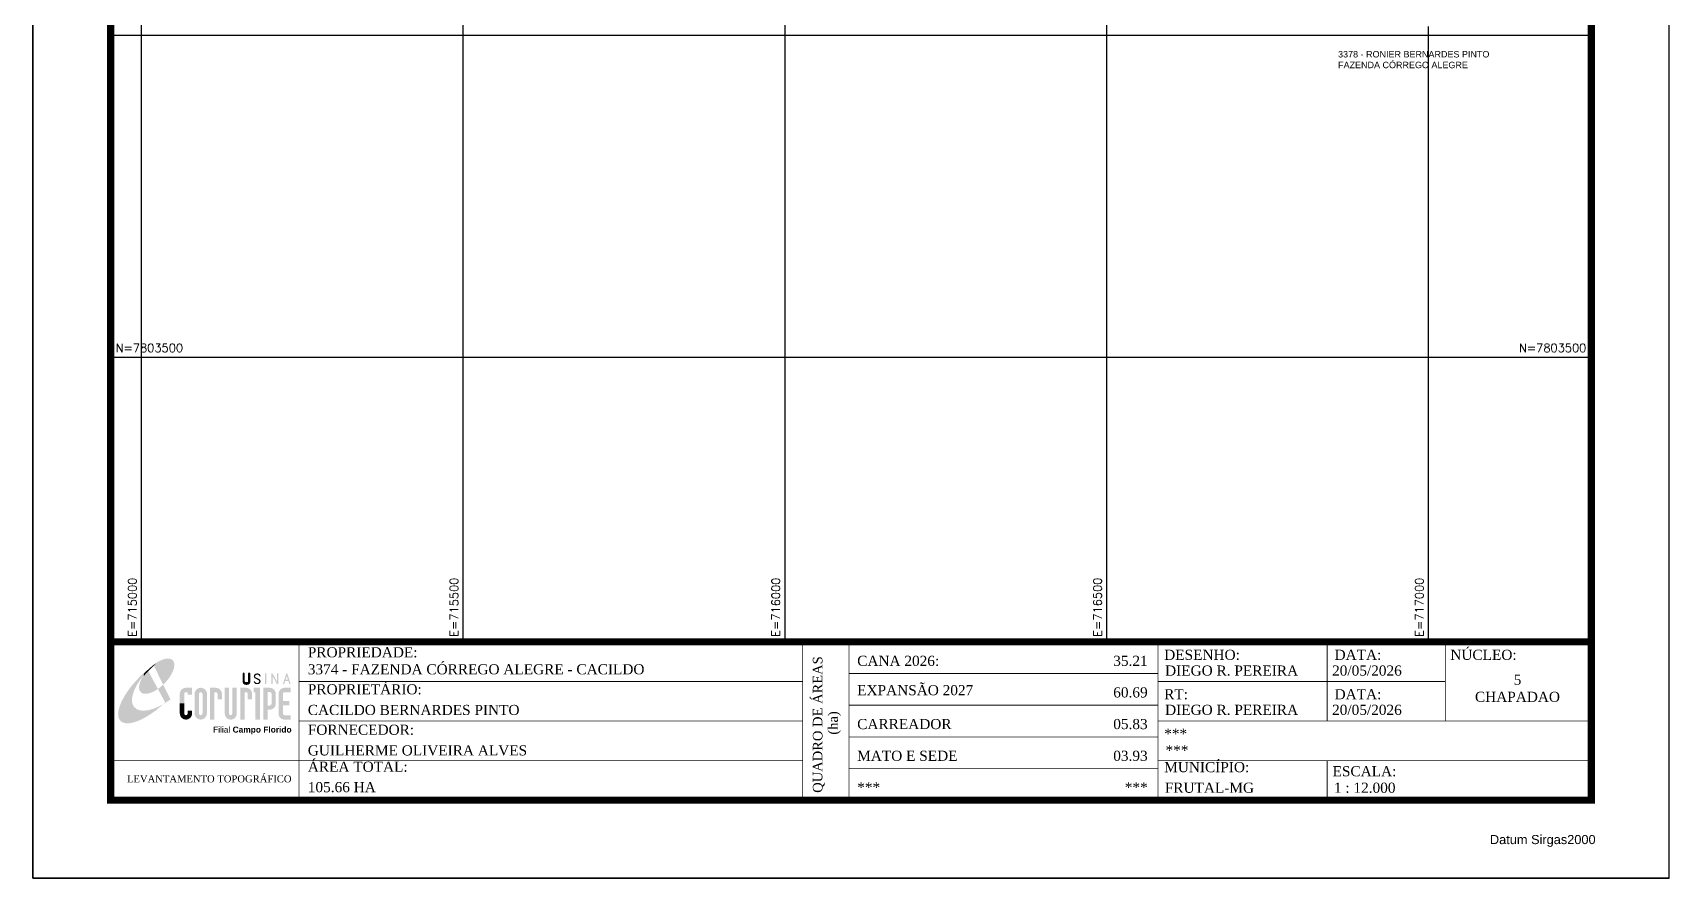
# Model space of a CAD drawing. Extents: x 714831 to 717374, y 7802690 to 7806287.
# Drawn here: x 714831 to 717374, y 7802690 to 7804004 of the extents above; entities that cross this region are included whole.
import ezdxf
from ezdxf.enums import TextEntityAlignment as Align

# ---------------------------------------------------------------- set-up
doc = ezdxf.new("R2010")
doc.units = 0
doc.linetypes.add('LIN0', pattern=[0])
for name, color, linetype in [('FOLHA', 5, 'Continuous'), ('Margem', 5, 'Continuous'), ('texto', 7, 'Continuous'), ('TG', 7, 'LIN0')]:
    doc.layers.add(name, color=color, linetype=linetype)
doc.layers.add('Layout', color=7, linetype='Continuous', lineweight=13)
doc.layers.add('MALHA', color=251, linetype='Continuous', true_color=0x505050)
doc.styles.add('AGROCAD', font='romans.shx')
doc.styles.add('AREAS', font='times.ttf')
doc.styles.add('ARIAL', font='arial.ttf')
doc.styles.add('marcelo', font='arial.ttf')

# ---------------------------------------------------------------- blocks, each defined once
blk = doc.blocks.new('A$C78F83FB3')
at = {"layer": 'Margem'}
h = blk.add_hatch(color=20, dxfattribs=at)
edge = h.paths.add_edge_path()
edge.add_ellipse((19.49, 23.77), major_axis=(-6.68, -6.67), ratio=0.469426, start_angle=292.73277, end_angle=601.25787)
edge.add_ellipse((22.83, 22.05), major_axis=(12.64, 11.29), ratio=0.457614, start_angle=79.90686, end_angle=107.91393)
edge = h.paths.add_edge_path()
edge.add_ellipse((18.28, 18.7), major_axis=(13.95, 13.59), ratio=0.386848, start_angle=63.96117, end_angle=264.59932)
edge.add_ellipse((22.83, 22.05), major_axis=(12.64, 11.29), ratio=0.457614, start_angle=107.91393, end_angle=245.11815, ccw=False)
edge.add_ellipse((19.49, 23.77), major_axis=(-6.68, -6.67), ratio=0.469426, start_angle=241.25787, end_angle=292.73277, ccw=False)
for color, points in [(20, [(15.46, 26.12), (14.17, 24.81), (14.06, 24.24), (14.39, 23.97), (14.67, 24.54), (19.47, 29.32), (18.48, 28.66), (17.31, 27.78)]), (7, [(58.42, 24.9), (57.9, 24.9), (57.9, 21.73, -0.414214), (57.15, 20.98), (56.84, 20.98, -0.414214), (56.09, 21.73), (56.09, 24.9), (55.57, 24.9), (55.57, 21.73, 0.414214), (56.84, 20.46), (57.15, 20.46, 0.414214), (58.42, 21.73)]), (7, [(61.7, 24.9), (61.23, 24.9, 0.396318), (60.04, 23.78), (60.04, 23.72, 0.151912), (60.39, 22.97), (60.46, 22.92), (62.18, 22), (62.85, 21.83, 0.12407), (62.51, 22.42), (60.75, 23.36, -0.13192), (60.56, 23.77, -0.385578), (61.23, 24.37), (61.7, 24.37, -0.414214), (62.37, 23.7), (62.89, 23.7, 0.414214)]), (7, [(62.37, 23.7), (62.89, 23.7, 0.414214), (61.7, 24.9), (61.23, 24.9, 0.396318), (60.04, 23.78), (60.04, 23.72, 0.151912), (60.39, 22.97), (60.46, 22.92), (62.18, 22), (62.18, 22, -0.131921), (62.37, 21.59, -0.385578), (61.7, 20.98), (61.23, 20.98, -0.414214), (60.56, 21.65), (60.04, 21.65, 0.414214), (61.23, 20.46), (61.7, 20.46, 0.402546), (62.89, 21.61, 0.165292), (62.51, 22.42), (60.75, 23.36, -0.13192), (60.56, 23.77, -0.385578), (61.23, 24.37), (61.7, 24.37, -0.414214)]), (7, [(30.97, 12.46), (29.13, 12.46), (29.13, 8.21, 1), (34.29, 8.21), (34.29, 9.41), (32.45, 9.41), (32.45, 8.21, -1), (30.97, 8.21)])]:
    blk.add_hatch(color=color, dxfattribs=at).paths.add_polyline_path(points)
h = blk.add_hatch(color=7, dxfattribs=at)
h.paths.add_polyline_path([(65.24, 24.9), (64.72, 24.9), (64.72, 20.46), (65.24, 20.46)])
h.paths.add_polyline_path([(67.38, 20.46), (67.9, 20.46), (67.9, 23.74), (69.74, 20.46), (70.23, 20.46), (70.23, 24.9), (69.71, 24.9), (69.71, 21.58), (67.85, 24.9), (67.38, 24.9)])
h.paths.add_polyline_path([(72.17, 20.46), (72.72, 20.46), (73.14, 21.73), (74.49, 21.73), (74.9, 20.46), (75.45, 20.46), (74, 24.9), (73.62, 24.9)])
h.paths.add_polyline_path([(73.81, 23.8), (74.32, 22.25), (73.31, 22.25)], flags=16)
h = blk.add_hatch(color=7, dxfattribs=at)
h.paths.add_polyline_path([(31.71, 18.93, 0.414214), (29.13, 16.35), (29.13, 12.46), (30.97, 12.46), (30.97, 16.35, -0.414214), (31.71, 17.09), (32.45, 17.09), (32.45, 16.02), (34.29, 16.02), (34.29, 18.93)])
h.paths.add_polyline_path([(44.15, 17.09, -0.414214), (44.89, 16.35), (44.89, 14.1), (46.72, 14.1), (46.72, 16.17, 0.433937), (44.15, 18.93), (41.77, 18.93), (41.77, 12.46), (43.61, 12.46), (43.61, 17.09)])
h.paths.add_polyline_path([(43.61, 12.46), (41.77, 12.46), (41.77, 5.62), (43.61, 5.62)])
h.paths.add_polyline_path([(47.92, 12.46), (49.75, 12.46), (49.75, 18.93), (47.92, 18.93)])
h.paths.add_polyline_path([(52.91, 18.93), (51.08, 18.93), (51.08, 12.46), (52.91, 12.46)])
h.paths.add_polyline_path([(51.08, 8.12, -1), (49.75, 8.12), (49.75, 12.46), (47.92, 12.46), (47.92, 8.12, 1), (52.91, 8.12), (52.91, 12.46), (51.08, 12.46)])
h.paths.add_polyline_path([(54.41, 12.46), (56.25, 12.46), (56.25, 17.09), (56.79, 17.09, -0.414214), (57.53, 16.35), (57.53, 14.1), (59.36, 14.1), (59.36, 16.17, 0.433937), (56.79, 18.93), (54.41, 18.93)])
h.paths.add_polyline_path([(56.25, 12.46), (54.41, 12.46), (54.41, 5.62), (56.25, 5.62)])
h.paths.add_polyline_path([(60.73, 12.46), (62.58, 12.46), (62.58, 18.93), (60.02, 18.93), (60.02, 17.08), (60.73, 17.08)])
h.paths.add_polyline_path([(62.58, 12.46), (60.73, 12.46), (60.73, 5.62), (62.58, 5.62)])
h.paths.add_polyline_path([(64.06, 12.46), (65.82, 12.46), (65.82, 17.17), (66.66, 17.17, -0.450417), (67.48, 16.25), (67.48, 12.46), (69.24, 12.46, 0.002307), (69.24, 12.48, 0.005282), (69.23, 12.54, -0.000938), (69.23, 12.53), (69.23, 16.17, 0.433937), (66.66, 18.93), (64.06, 18.93)])
h.paths.add_polyline_path([(64.06, 5.62), (65.82, 5.62), (65.82, 9.77), (66.66, 9.77, 0.426056), (69.24, 12.46), (67.48, 12.46), (67.48, 12.45, -0.450417), (66.66, 11.53), (65.82, 11.53), (65.82, 12.46), (64.06, 12.46)])
h.paths.add_polyline_path([(70.37, 12.46), (74.87, 12.46), (74.87, 13.44), (72.21, 13.44), (72.21, 16.35, -0.414214), (72.95, 17.09), (75.38, 17.09), (75.38, 18.93), (72.95, 18.93, 0.414214), (70.37, 16.35)])
h.paths.add_polyline_path([(72.21, 11.62), (74.87, 11.62), (74.87, 12.46), (70.37, 12.46), (70.37, 8.21, 0.414214), (72.95, 5.62), (75.38, 5.62), (75.38, 7.47), (72.95, 7.47, -0.414214), (72.21, 8.21)])
h = blk.add_hatch(color=7, dxfattribs=at)
h.paths.add_polyline_path([(35.29, 16.35), (35.29, 8.21, 1), (40.46, 8.21, 0.016978), (40.45, 8.38), (40.45, 16.17, 0.433937), (37.88, 18.93), (37.87, 18.93, 0.41391)])
h.paths.add_polyline_path([(38.62, 16.35), (38.62, 8.21, -1), (37.13, 8.21), (37.13, 16.35, -1)], flags=16)
at = {"layer": 'Margem', "color": 7, "linetype": 'Continuous'}
blk.add_lwpolyline([(58.42, 24.9), (57.9, 24.9), (57.9, 21.73, -0.414214), (57.15, 20.98), (56.84, 20.98, -0.414214), (56.09, 21.73), (56.09, 24.9), (55.57, 24.9), (55.57, 21.73, 0.414214), (56.84, 20.46), (57.15, 20.46, 0.414214), (58.42, 21.73), (58.42, 24.9)], format="xyb", close=True, dxfattribs=at)
at = {"layer": 'Margem', "color": 252, "insert": (43.05, 2.72), "char_height": 2.5, "attachment_point": 1, "style": 'ARIAL'}
blk.add_mtext_dynamic_manual_height_columns('Filial {\\fArial|b1|i0|c0|p34;Campo Florido}', width=33.0271, gutter_width=2.46, heights=[2.95], dxfattribs=at)
blk = doc.blocks.new('d')
at = {"layer": 'Margem', "linetype": 'ByBlock', "xscale": 7.64501357423452, "yscale": 7.64501357423452, "zscale": 7.64501357423452}
blk.add_blockref('A$C78F83FB3', (729346.9, 7805661.4), dxfattribs=at)
blk = doc.blocks.new('coordi')
at = {"layer": 'MALHA', "linetype": 'Continuous', "style": 'AGROCAD'}
blk.add_attdef('COORDI', (6, 6), '', height=10, dxfattribs=at)
blk = doc.blocks.new('coordf')
at = {"layer": 'MALHA', "linetype": 'Continuous', "style": 'AGROCAD'}
blk.add_attdef('COORDF', text='', height=10, dxfattribs=at).set_placement((-6, 6), align=Align.RIGHT)

msp = doc.modelspace()

# ---------------------------------------------------------------- linework, layer by layer
at = {"layer": 'MALHA'}
for points in [[(715000, 7803057.7), (715000, 7806166.2)], [(716500, 7803057.7), (716500, 7804483.7)], [(716000, 7803057.7), (716000, 7804257.2)], [(715500, 7803057.7), (715500, 7804196.7)], [(714952, 7804000), (717253.1, 7804000)], [(717000, 7803057.7), (717000, 7804013.8)], [(714952, 7803500), (717253.1, 7803500)]]:
    msp.add_lwpolyline(points, dxfattribs=at)
at = {"layer": 'Margem', "color": 174, "linetype": 'LIN0', "const_width": 11, "flags": 128}
msp.add_lwpolyline([(714952, 7803057.7), (717253.1, 7803057.7), (717253.1, 7802811.5), (714952, 7802811.5)], close=True, dxfattribs=at)
at = {"layer": 'Margem', "color": 174, "linetype": 'LIN0', "const_width": 1.22, "flags": 128}
for points in [[(715244.6, 7803057.7), (715244.6, 7802811.5)], [(716027.6, 7803057.7), (716027.6, 7802814.5)], [(716099.4, 7803057.7), (716099.4, 7802814.5)], [(716579.8, 7803057.7), (716579.8, 7802814.5)], [(716842.5, 7802934.6), (716842.5, 7803057.7)], [(717026.3, 7802934.6), (717026.3, 7803057.7)], [(716099.4, 7803008.4), (716579.8, 7803008.4)], [(715244.6, 7802996.1), (716027.6, 7802996.1)], [(716579.8, 7802996.1), (717026.3, 7802996.1)], [(716099.4, 7802959.2), (716579.8, 7802959.2)], [(715244.6, 7802934.6), (716027.6, 7802934.6)], [(716579.8, 7802934.6), (717253.3, 7802934.6)], [(716099.4, 7802909.9), (716579.8, 7802909.9)], [(714952, 7802873), (716027.6, 7802873)], [(716099.4, 7802860.7), (716579.8, 7802860.7)], [(716579.8, 7802873), (717253.2, 7802873)], [(716842.5, 7802873), (716842.5, 7802812)]]:
    msp.add_lwpolyline(points, dxfattribs=at)
at = {"layer": 'TG', "color": 174, "linetype": 'LIN0'}
for p, q in [((714830.9, 7802690.3), (714830.9, 7806287.3)), ((717374.2, 7802690.3), (714830.9, 7802690.3))]:
    msp.add_line(p, q, dxfattribs=at)
at = {"layer": 'TG', "color": 174, "linetype": 'LIN0', "flags": 128}
msp.add_lwpolyline([(717374.2, 7802690.3), (717374.2, 7806287.3), (714830.9, 7806287.3), (714830.9, 7802690.3)], close=True, dxfattribs=at)
at = {"layer": 'TG', "color": 174, "linetype": 'LIN0', "const_width": 11, "flags": 128}
msp.add_lwpolyline([(717253.1, 7802811.5), (717253.1, 7806166.2), (714952, 7806166.2), (714952, 7802811.5)], close=True, dxfattribs=at)

# ---------------------------------------------------------------- block references
at = {"xscale": 0.4866781236453511, "yscale": 0.4866781236453511, "zscale": 0.4866781236453511, "rotation": 0.0004500187826474986}
msp.add_blockref('d', (360023.7, 4004068.4), dxfattribs=at)
at = {"layer": 'MALHA'}
ref = msp.add_blockref('coordi', (714952, 7803500), dxfattribs=dict(at, xscale=1.3, yscale=1.3, zscale=1.3))
ref.add_attrib('COORDI', 'N=7803500', (714959.8, 7803507.8), dxfattribs={"height": 13, "style": 'AGROCAD'})
ref = msp.add_blockref('coordf', (717253.1, 7803500), dxfattribs=dict(at, xscale=1.3, yscale=1.3, zscale=1.3))
ref.add_attrib('COORDF', 'N=7803500', dxfattribs={"height": 13, "style": 'AGROCAD'}).set_placement((717245.3, 7803507.8), align=Align.RIGHT)
ref = msp.add_blockref('coordi', (715000, 7803057.7), dxfattribs=dict(at, xscale=1.3, yscale=1.3, zscale=1.3, rotation=90))
ref.add_attrib('COORDI', 'E=715000', (714992.2, 7803065.5), dxfattribs={"height": 13, "rotation": 90, "style": 'AGROCAD'})
ref = msp.add_blockref('coordi', (715500, 7803057.7), dxfattribs=dict(at, xscale=1.3, yscale=1.3, zscale=1.3, rotation=90))
ref.add_attrib('COORDI', 'E=715500', (715492.2, 7803065.5), dxfattribs={"height": 13, "rotation": 90, "style": 'AGROCAD'})
ref = msp.add_blockref('coordi', (716000, 7803057.7), dxfattribs=dict(at, xscale=1.3, yscale=1.3, zscale=1.3, rotation=90))
ref.add_attrib('COORDI', 'E=716000', (715992.2, 7803065.5), dxfattribs={"height": 13, "rotation": 90, "style": 'AGROCAD'})
ref = msp.add_blockref('coordi', (716500, 7803057.7), dxfattribs=dict(at, xscale=1.3, yscale=1.3, zscale=1.3, rotation=90))
ref.add_attrib('COORDI', 'E=716500', (716492.2, 7803065.5), dxfattribs={"height": 13, "rotation": 90, "style": 'AGROCAD'})
ref = msp.add_blockref('coordi', (717000, 7803057.7), dxfattribs=dict(at, xscale=1.3, yscale=1.3, zscale=1.3, rotation=90))
ref.add_attrib('COORDI', 'E=717000', (716992.2, 7803065.5), dxfattribs={"height": 13, "rotation": 90, "style": 'AGROCAD'})

# ---------------------------------------------------------------- texts
at = {"layer": 'FOLHA', "color": 7, "insert": (714977.4, 7802844.7), "char_height": 10.9, "attachment_point": 4, "rotation": 0.0001, "style": 'AREAS'}
msp.add_mtext('LEVANTAMENTO TOPOGRÁFICO', dxfattribs=at)
at = {"layer": 'Layout', "color": 7, "insert": (716859.5, 7803975.5), "char_height": 10, "width": 274.17, "attachment_point": 1, "style": 'ARIAL'}
msp.add_mtext('3378 - RONIER BERNARDES PINTO\\PFAZENDA CÓRREGO ALEGRE', dxfattribs=at)
at = {"layer": 'texto', "linetype": 'Continuous', "lineweight": 9, "style": 'marcelo'}
msp.add_text('Datum Sirgas2000', height=14.196, dxfattribs=at).set_placement((717095.5, 7802757.6), align=Align.TOP_LEFT)
at = {"layer": 'texto', "rotation": 0.0001, "style": 'AREAS'}
for s, insert, char_height, width, attachment_point in [('{\\fTimes New Roman|b0|i0|c0|p18;\\C7;PROPRIEDADE:}', (715258.4, 7803049.3), 15.744, 132.125, 1), ('3374 - FAZENDA CÓRREGO ALEGRE - CACILDO', (715258.4, 7803022.9), 15.744, 530.958, 1), ('CANA 2026:', (716112.2, 7803036), 15.74, 166.639, 1), ('35.21', (716563.6, 7803036), 15.74, 68.891, 3), ('{\\C7;DESENHO:}', (716589.3, 7803045.4), 15.744, 146.065, 1), ('{\\C7;DATA:}', (716854.1, 7803045.4), 15.744, 45.456, 1), ('{\\C7;NÚCLEO:}', (717034, 7803045.4), 15.744, 64.244, 1), ('DIEGO R. PEREIRA', (716590.7, 7803020.9), 15.744, 276.601, 1), ('20/05/2026', (716850.2, 7803020.9), 15.74, 162.825, 1), ('PROPRIETÁRIO:', (715258.4, 7802991.8), 15.744, 136.974, 1), ('EXPANSÃO 2027', (716112.2, 7802990.4), 15.744, 224.028, 1), ('60.69', (716563.6, 7802987), 15.74, 56.365, 3), ('RT:', (716589.3, 7802984.1), 15.74, 126.67, 1), ('{\\C7;DATA:}', (716854.1, 7802984.1), 15.744, 45.456, 1), ('CACILDO BERNARDES PINTO', (715258.4, 7802959.7), 15.744, 373.085, 1), ('DIEGO R. PEREIRA', (716590.7, 7802959.9), 15.744, 275.633, 1), ('20/05/2026', (716850.2, 7802959.9), 15.74, 162.825, 1), ('FORNECEDOR:', (715258.4, 7802929), 15.744, 126.064, 1), ('CARREADOR', (716112.2, 7802937.8), 15.74, 171.78, 1), ('05.83', (716563.6, 7802937.8), 15.74, 56.365, 3), ('***', (716589.3, 7802922.8), 15.74, 201.305, 1), ('ÁREA TOTAL:', (715258.4, 7802871.6), 15.744, 202.191, 1), ('GUILHERME OLIVEIRA ALVES', (715258.4, 7802896.9), 15.744, 393.663, 1), ('MATO E SEDE', (716112.2, 7802888.5), 15.744, 230.522, 1), ('03.93', (716563.6, 7802888.5), 15.74, 56.365, 3), ('{\\C7;MUNICÍPIO:}', (716589.3, 7802870.9), 15.744, 275.633, 1), ('***', (716591.4, 7802897.1), 15.74, 201.305, 1), ('{\\C7;ESCALA:}', (716851, 7802864.5), 15.744, 61.82, 1), ('105.66 HA', (715258.4, 7802839.8), 15.74, 216.514, 1), ('***', (716112.2, 7802839.3), 15.74, 171.78, 1), ('***', (716563.6, 7802839.3), 15.74, 56.365, 3), ('FRUTAL-MG', (716590.2, 7802838.9), 15.74, 275.633, 1), ('1 : 12.000', (716853, 7802838.9), 15.74, 151.202, 1)]:
    msp.add_mtext(s, dxfattribs=dict(at, insert=insert, char_height=char_height, width=width, attachment_point=attachment_point))
at = {"layer": 'texto', "style": 'AREAS'}
for s, insert, char_height, width, attachment_point, rotation, line_spacing_factor in [('QUADRO DE ÁREAS\\P                (ha)', (716043.2, 7802823.1), 14.956, 219.02, 1, 90.0001, 0.958909), ('5 CHAPADAO', (717138.3, 7803006.7), 15.74, 130.134, 2, 0.0001, 1.01351)]:
    msp.add_mtext(s, dxfattribs=dict(at, insert=insert, char_height=char_height, width=width, attachment_point=attachment_point, rotation=rotation, line_spacing_factor=line_spacing_factor))

doc.saveas('drawing.dxf')
